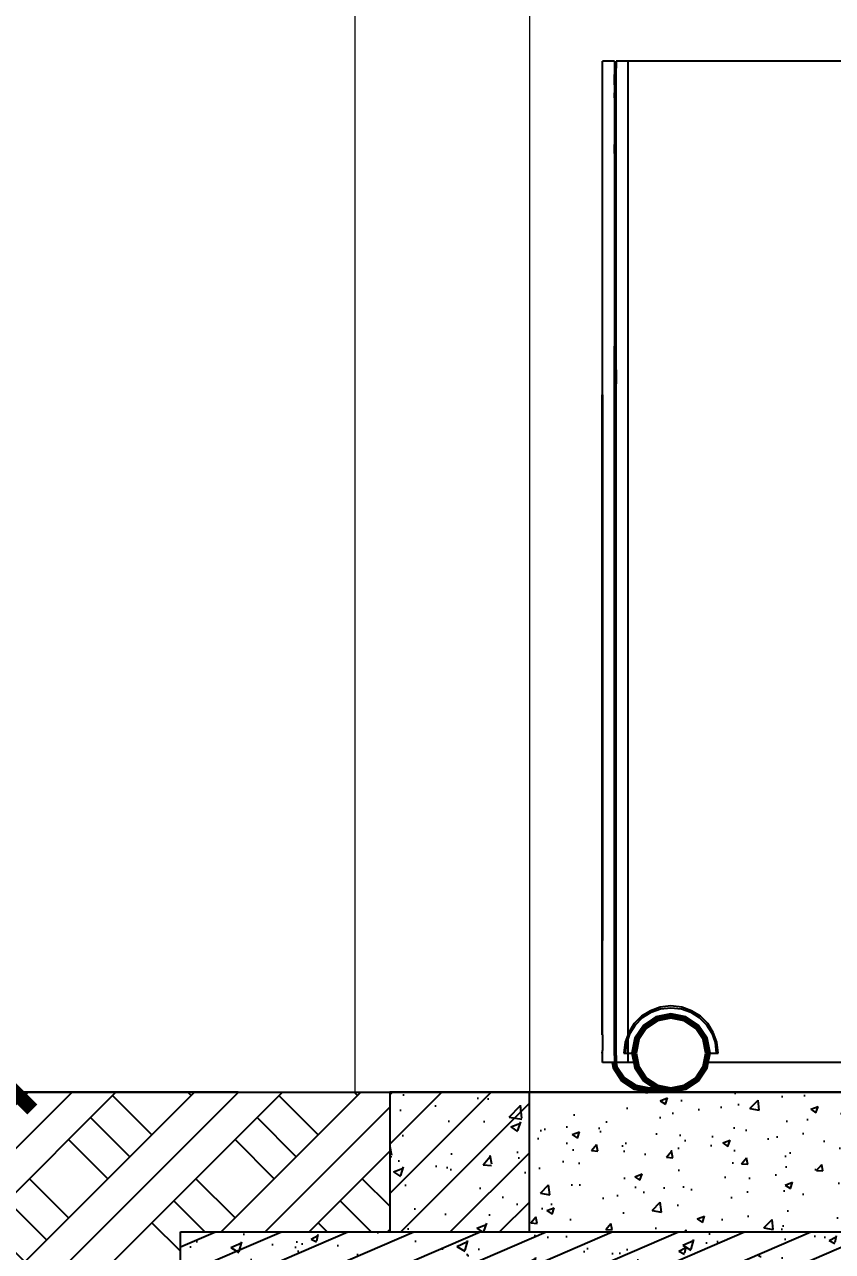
# Model space of a CAD drawing. Extents: x -4210259 to 293730, y -7499 to 868879.
# Drawn here: x -2155746 to -2154589, y 516709 to 518467 of the extents above; entities that cross this region are included whole.
import ezdxf

# ---------------------------------------------------------------- set-up
doc = ezdxf.new("R2010")
doc.units = 0
doc.header["$LTSCALE"] = 1000
doc.header["$MEASUREMENT"] = 0
doc.layers.get('Defpoints').update_dxf_attribs({"color": 210})
for name, color, linetype in [('00-Hatch', 8, 'Continuous'), ('A-AXIS-DP', 126, 'Continuous'), ('A-HATCH-2', 251, 'Continuous'), ('A-SFCE', 30, 'Continuous'), ('AS-COLN', 6, 'Continuous'), ('PUB_HATCH', 8, 'Continuous')]:
    doc.layers.add(name, color=color, linetype=linetype)
doc.layers.add('A-WALL-HATCH', color=8, linetype='Continuous', lineweight=13)
doc.styles.add('_TCH_DIM_T3', font='SIMPLEX', dxfattribs={"width": 0.705882, "bigfont": 'GBCBIG'})
doc.dimstyles.new('_TCH_ARCH&&50', dxfattribs={"dimtxt": 148.75, "dimasz": 50, "dimexe": 50, "dimexo": 50, "dimgap": 63.125, "dimtad": 1, "dimdec": 0, "dimzin": 0, "dimdsep": 46, "dimtxsty": '_TCH_DIM_T3', "dimblk": 'ARCHTICK', "dimcen": 0.09, "dimclrt": 7, "dimazin": 2, "dimtfac": 1, "dimtdec": 0, "dimtix": 1, "dimtmove": 2, "dimatfit": 3, "dimfxl": 0, "dimtolj": 1, "dimtzin": 0, "dimarcsym": 0})

# ---------------------------------------------------------------- blocks, each defined once
blk = doc.blocks.new('A$C4A4B1E4B')
at = {"color": 250}
for p, q in [((-3715.1, 1493.3), (-3732.3, 1493.3)), ((-3732.3, 1015.1), (-3732.3, 1493.3)), ((-3715.1, 1493.3), (-3715.1, 1483.3)), ((-3712.9, 1483.3), (-3715.1, 1483.3)), ((-3715.1, 1483.3), (-3715.1, 1482.6)), ((-3712.9, 1482.6), (-3715.1, 1482.6)), ((-3715.1, 1482.6), (-3715.1, 1481.2)), ((-3712.9, 1481.2), (-3715.1, 1481.2)), ((-3715.1, 1481.2), (-3715.1, 1478.5)), ((-3712.9, 1478.5), (-3715.1, 1478.5)), ((-3715.1, 1478.5), (-3715.1, 1474.2)), ((-3695.7, 1493.3), (-3712.9, 1493.3)), ((-3712.9, 1493.3), (-3712.9, 1483.3)), ((-3712.9, 1482.6), (-3712.9, 1483.3)), ((-3712.9, 1481.2), (-3712.9, 1482.6)), ((-3712.9, 1478.5), (-3712.9, 1481.2)), ((-3712.9, 1474.2), (-3712.9, 1478.5)), ((-3295.7, 1493.3), (-3695.7, 1493.3)), ((-3695.7, 99.4), (-3695.7, 1493.3)), ((-3712.9, 1474.2), (-3715.1, 1474.2)), ((-3715.1, 1467.9), (-3715.1, 1474.2)), ((-3712.9, 1467.9), (-3715.1, 1467.9)), ((-3715.1, 1459.3), (-3715.1, 1467.9)), ((-3712.9, 1459.3), (-3715.1, 1459.3)), ((-3715.1, 1459.3), (-3715.1, 1447.8)), ((-3712.9, 1467.9), (-3712.9, 1474.2)), ((-3712.9, 1459.3), (-3712.9, 1467.9)), ((-3712.9, 1447.8), (-3712.9, 1459.3)), ((-3712.9, 1447.8), (-3715.1, 1447.8)), ((-3715.1, 1440.5), (-3715.1, 1447.8)), ((-3712.9, 1440.5), (-3712.9, 1447.8)), ((-3712.9, 1440.5), (-3715.1, 1440.5)), ((-3715.1, 1440.5), (-3715.1, 1431.7)), ((-3712.9, 1431.7), (-3715.1, 1431.7)), ((-3715.1, 1431.7), (-3715.1, 1421.5)), ((-3712.9, 1431.7), (-3712.9, 1440.5)), ((-3712.9, 1421.5), (-3712.9, 1431.7)), ((-3712.9, 1421.5), (-3715.1, 1421.5)), ((-3715.1, 1421.5), (-3715.1, 1410.4)), ((-3712.9, 1410.4), (-3715.1, 1410.4)), ((-3715.1, 1410.4), (-3715.1, 1398.6)), ((-3712.9, 1410.4), (-3712.9, 1421.5)), ((-3712.9, 1398.6), (-3712.9, 1410.4)), ((-3712.9, 1398.6), (-3715.1, 1398.6)), ((-3715.1, 1398.6), (-3715.1, 1386.3)), ((-3712.9, 1386.3), (-3712.9, 1398.6)), ((-3712.9, 1386.3), (-3715.1, 1386.3)), ((-3715.1, 1386.3), (-3715.1, 1373.8)), ((-3712.9, 1373.8), (-3715.1, 1373.8)), ((-3715.1, 1361.1), (-3715.1, 1373.8)), ((-3712.9, 1373.8), (-3712.9, 1386.3)), ((-3712.9, 1361.1), (-3712.9, 1373.8)), ((-3712.9, 1361.1), (-3715.1, 1361.1)), ((-3715.1, 1361.1), (-3715.1, 1113.5)), ((-3712.9, 1113.5), (-3712.9, 1361.1)), ((-3712.9, 1113.5), (-3715.1, 1113.5)), ((-3715.1, 1113.5), (-3715.1, 1099.7)), ((-3712.9, 1099.7), (-3712.9, 1113.5)), ((-3712.9, 1099.7), (-3715.1, 1099.7)), ((-3715.1, 1099.7), (-3715.1, 1084.9)), ((-3712.9, 1084.9), (-3712.9, 1099.7)), ((-3712.9, 1084.9), (-3715.1, 1084.9)), ((-3715.1, 1068.7), (-3715.1, 1084.9)), ((-3712.9, 1068.7), (-3712.9, 1084.9)), ((-3712.9, 1068.7), (-3715.1, 1068.7)), ((-3715.1, 1050.9), (-3715.1, 1068.7)), ((-3712.9, 1050.9), (-3712.9, 1068.7)), ((-3712.9, 1050.9), (-3715.1, 1050.9)), ((-3715.1, 1031.1), (-3715.1, 1050.9)), ((-3712.9, 1050.9), (-3712.9, 1031.1)), ((-3712.9, 1031.1), (-3715.1, 1031.1)), ((-3715.1, 68.8), (-3715.1, 1031.1)), ((-3712.9, 68.8), (-3712.9, 1031.1)), ((-3732.9, 98.4), (-3732.9, 1015.1)), ((-3732.9, 1015.1), (-3732.3, 1015.1)), ((-3732.3, 1015.1), (-3732.3, 233.6)), ((-3732.6, 181.8), (-3732.3, 233.6)), ((-3732.3, 98.4), (-3732.3, 233.6)), ((-3732.6, 98.4), (-3732.6, 181.8)), ((-3676.4, 124.9), (-3686.8, 114.5)), ((-3663.8, 132.9), (-3676.4, 124.9)), ((-3674.8, 123), (-3662.8, 130.7)), ((-3655.7, 124.1), (-3673.8, 111.9)), ((-3655.6, 123.8), (-3673.6, 111.7)), ((-3655.2, 123), (-3673, 111.1)), ((-3649.7, 137.9), (-3663.8, 132.9)), ((-3662.8, 130.7), (-3649.1, 135.5)), ((-3634.2, 128.4), (-3655.7, 124.1)), ((-3655.6, 123.8), (-3655.7, 124.1)), ((-3634.2, 128.1), (-3655.6, 123.8)), ((-3655.2, 123), (-3655.6, 123.8)), ((-3634.2, 127.2), (-3655.2, 123)), ((-3654.7, 121.8), (-3655.2, 123)), ((-3634.2, 125.9), (-3654.7, 121.8)), ((-3634.2, 124.2), (-3654.1, 120.3)), ((-3634.2, 139.7), (-3649.7, 137.9)), ((-3649.1, 135.5), (-3634.2, 137.3)), ((-3618.8, 137.9), (-3634.2, 139.7)), ((-3634.2, 137.3), (-3619.3, 135.5)), ((-3612.8, 124.1), (-3634.2, 128.4)), ((-3634.2, 128.1), (-3634.2, 128.4)), ((-3612.9, 123.8), (-3634.2, 128.1)), ((-3634.2, 127.2), (-3634.2, 128.1)), ((-3613.2, 123), (-3634.2, 127.2)), ((-3634.2, 125.9), (-3634.2, 127.2)), ((-3613.7, 121.8), (-3634.2, 125.9)), ((-3634.2, 124.2), (-3634.2, 125.9)), ((-3614.4, 120.3), (-3634.2, 124.2)), ((-3634.2, 122.4), (-3634.2, 124.2)), ((-3619.3, 135.5), (-3605.7, 130.7)), ((-3604.6, 132.9), (-3618.8, 137.9)), ((-3613.7, 121.8), (-3613.2, 123)), ((-3613.2, 123), (-3612.9, 123.8)), ((-3595.4, 111.1), (-3613.2, 123)), ((-3612.9, 123.8), (-3612.8, 124.1)), ((-3594.8, 111.7), (-3612.9, 123.8)), ((-3594.6, 111.9), (-3612.8, 124.1)), ((-3605.7, 130.7), (-3593.6, 123)), ((-3592.1, 124.9), (-3604.6, 132.9)), ((-3581.6, 114.5), (-3592.1, 124.9)), ((-3686.8, 114.5), (-3694.8, 101.9)), ((-3692.6, 100.9), (-3684.9, 112.9)), ((-3673.8, 111.9), (-3686, 93.8)), ((-3673.6, 111.7), (-3685.7, 93.6)), ((-3684.9, 112.9), (-3674.8, 123)), ((-3673, 111.1), (-3684.9, 93.3)), ((-3672.1, 110.2), (-3683.7, 92.8)), ((-3670.9, 109), (-3682.2, 92.2)), ((-3669.6, 107.7), (-3680.5, 91.5)), ((-3673.6, 111.7), (-3673.8, 111.9)), ((-3673, 111.1), (-3673.6, 111.7)), ((-3672.1, 110.2), (-3673, 111.1)), ((-3654.7, 121.8), (-3672.1, 110.2)), ((-3670.9, 109), (-3672.1, 110.2)), ((-3654.1, 120.3), (-3670.9, 109)), ((-3669.6, 107.7), (-3670.9, 109)), ((-3653.4, 118.6), (-3669.6, 107.7)), ((-3654.1, 120.3), (-3654.7, 121.8)), ((-3653.4, 118.6), (-3654.1, 120.3)), ((-3634.2, 122.4), (-3653.4, 118.6)), ((-3615.1, 118.6), (-3634.2, 122.4)), ((-3615.1, 118.6), (-3614.4, 120.3)), ((-3598.8, 107.7), (-3615.1, 118.6)), ((-3614.4, 120.3), (-3613.7, 121.8)), ((-3597.5, 109), (-3614.4, 120.3)), ((-3596.3, 110.2), (-3613.7, 121.8)), ((-3598.8, 107.7), (-3597.5, 109)), ((-3588, 91.5), (-3598.8, 107.7)), ((-3597.5, 109), (-3596.3, 110.2)), ((-3586.3, 92.2), (-3597.5, 109)), ((-3596.3, 110.2), (-3595.4, 111.1)), ((-3584.7, 92.8), (-3596.3, 110.2)), ((-3595.4, 111.1), (-3594.8, 111.7)), ((-3583.5, 93.3), (-3595.4, 111.1)), ((-3594.8, 111.7), (-3594.6, 111.9)), ((-3582.7, 93.6), (-3594.8, 111.7)), ((-3582.4, 93.8), (-3594.6, 111.9)), ((-3593.6, 123), (-3583.5, 112.9)), ((-3583.5, 112.9), (-3575.9, 100.9)), ((-3573.7, 101.9), (-3581.6, 114.5)), ((-3732.6, 98.4), (-3732.9, 98.4)), ((-3732.3, 98.4), (-3732.6, 98.4)), ((-3732.3, 98.4), (-3732.3, 75.8)), ((-3695.7, 99.4), (-3699.8, 87.8)), ((-3697.4, 87.2), (-3695.7, 92.1)), ((-3694.8, 101.9), (-3695.7, 99.4)), ((-3695.7, 92.1), (-3692.6, 100.9)), ((-3695.7, 72.3), (-3695.7, 92.1)), ((-3686, 93.8), (-3690.3, 72.3)), ((-3685.7, 93.6), (-3690, 72.3)), ((-3684.9, 93.3), (-3689.1, 72.3)), ((-3683.7, 92.8), (-3687.8, 72.3)), ((-3682.2, 92.2), (-3686.1, 72.3)), ((-3685.7, 93.6), (-3686, 93.8)), ((-3684.9, 93.3), (-3685.7, 93.6)), ((-3683.7, 92.8), (-3684.9, 93.3)), ((-3680.5, 91.5), (-3684.3, 72.3)), ((-3682.2, 92.2), (-3683.7, 92.8)), ((-3680.5, 91.5), (-3682.2, 92.2)), ((-3588, 91.5), (-3586.3, 92.2)), ((-3584.2, 72.3), (-3588, 91.5)), ((-3586.3, 92.2), (-3584.7, 92.8)), ((-3582.3, 72.3), (-3586.3, 92.2)), ((-3584.7, 92.8), (-3583.5, 93.3)), ((-3580.6, 72.3), (-3584.7, 92.8)), ((-3583.5, 93.3), (-3582.7, 93.6)), ((-3579.3, 72.3), (-3583.5, 93.3)), ((-3582.7, 93.6), (-3582.4, 93.8)), ((-3578.5, 72.3), (-3582.7, 93.6)), ((-3578.2, 72.3), (-3582.4, 93.8)), ((-3575.9, 100.9), (-3571, 87.2)), ((-3568.6, 87.8), (-3573.7, 101.9)), ((-3732.7, 72.3), (-3732.3, 75.8)), ((-3732.3, 72.3), (-3732.7, 72.3)), ((-3732.3, 72.3), (-3732.3, 75.8)), ((-3732.3, 58.8), (-3732.3, 72.3)), ((-3699.8, 87.8), (-3701.6, 72.3)), ((-3701.6, 72.3), (-3699.2, 72.3)), ((-3699.2, 72.3), (-3697.4, 87.2)), ((-3699.2, 72.3), (-3695.7, 72.3)), ((-3695.7, 72.3), (-3690.3, 72.3)), ((-3695.7, 58.8), (-3695.7, 72.3)), ((-3690.3, 72.3), (-3690, 72.3)), ((-3690.3, 72.3), (-3687.6, 58.8)), ((-3690, 72.3), (-3685.7, 51)), ((-3690, 72.3), (-3689.1, 72.3)), ((-3689.1, 72.3), (-3684.9, 51.3)), ((-3689.1, 72.3), (-3687.8, 72.3)), ((-3687.8, 72.3), (-3683.7, 51.8)), ((-3687.8, 72.3), (-3686.1, 72.3)), ((-3686.1, 72.3), (-3682.2, 52.5)), ((-3686.1, 72.3), (-3684.3, 72.3)), ((-3684.3, 72.3), (-3680.5, 53.2)), ((-3588, 53.2), (-3584.2, 72.3)), ((-3586.3, 52.5), (-3582.3, 72.3)), ((-3584.7, 51.8), (-3580.6, 72.3)), ((-3584.2, 72.3), (-3582.3, 72.3)), ((-3583.5, 51.3), (-3579.3, 72.3)), ((-3582.7, 51), (-3578.5, 72.3)), ((-3582.3, 72.3), (-3580.6, 72.3)), ((-3580.9, 58.8), (-3578.2, 72.3)), ((-3580.6, 72.3), (-3579.3, 72.3)), ((-3579.3, 72.3), (-3578.5, 72.3)), ((-3578.5, 72.3), (-3578.2, 72.3)), ((-3578.2, 72.3), (-3569.3, 72.3)), ((-3571, 87.2), (-3569.3, 72.3)), ((-3569.3, 72.3), (-3566.8, 72.3)), ((-3566.8, 72.3), (-3568.6, 87.8)), ((-3718.7, 58.8), (-3732.3, 58.8)), ((-3718.7, 58.8), (-3717.1, 50.9)), ((-3718.4, 58.8), (-3718.7, 58.8)), ((-3718.4, 58.8), (-3716.8, 51)), ((-3717.5, 58.8), (-3718.4, 58.8)), ((-3717.5, 58.8), (-3716, 51.3)), ((-3716.2, 58.8), (-3717.5, 58.8)), ((-3716.2, 58.8), (-3714.8, 51.8)), ((-3715.1, 58.8), (-3716.2, 58.8)), ((-3714.7, 68.8), (-3715.1, 68.8)), ((-3715.1, 68.8), (-3715.1, 61.8)), ((-3715.1, 61.8), (-3713.3, 52.5)), ((-3715.1, 61.8), (-3715.1, 58.8)), ((-3714.7, 68.8), (-3712.9, 59.8)), ((-3712.9, 68.8), (-3714.7, 68.8)), ((-3711.6, 53.2), (-3713.3, 52.5)), ((-3712.9, 68.8), (-3712.9, 59.8)), ((-3712.9, 58.8), (-3712.9, 59.8)), ((-3712.7, 58.8), (-3712.9, 58.8)), ((-3712.7, 58.8), (-3711.6, 53.2)), ((-3695.7, 58.8), (-3712.7, 58.8)), ((-3711.6, 53.2), (-3700.7, 36.9)), ((-3687.6, 58.8), (-3695.7, 58.8)), ((-3687.6, 58.8), (-3686, 50.9)), ((-3680.5, 53.2), (-3682.2, 52.5)), ((-3680.5, 53.2), (-3669.6, 36.9)), ((-3598.8, 36.9), (-3588, 53.2)), ((-3588, 53.2), (-3586.3, 52.5)), ((-3582.4, 50.9), (-3580.9, 58.8)), ((-3377.1, 58.8), (-3580.9, 58.8)), ((-3716.8, 51), (-3717.1, 50.9)), ((-3717.1, 50.9), (-3704.9, 32.7)), ((-3716, 51.3), (-3716.8, 51)), ((-3716.8, 51), (-3704.7, 32.9)), ((-3714.8, 51.8), (-3716, 51.3)), ((-3716, 51.3), (-3704.1, 33.5)), ((-3713.3, 52.5), (-3714.8, 51.8)), ((-3714.8, 51.8), (-3703.2, 34.4)), ((-3713.3, 52.5), (-3702, 35.6)), ((-3702, 35.6), (-3703.2, 34.4)), ((-3700.7, 36.9), (-3702, 35.6)), ((-3702, 35.6), (-3685.2, 24.4)), ((-3700.7, 36.9), (-3684.5, 26.1)), ((-3685.7, 51), (-3686, 50.9)), ((-3686, 50.9), (-3673.8, 32.7)), ((-3684.9, 51.3), (-3685.7, 51)), ((-3685.7, 51), (-3673.6, 32.9)), ((-3683.7, 51.8), (-3684.9, 51.3)), ((-3684.9, 51.3), (-3673, 33.5)), ((-3682.2, 52.5), (-3683.7, 51.8)), ((-3683.7, 51.8), (-3672.1, 34.4)), ((-3682.2, 52.5), (-3670.9, 35.6)), ((-3670.9, 35.6), (-3672.1, 34.4)), ((-3669.6, 36.9), (-3670.9, 35.6)), ((-3670.9, 35.6), (-3654.1, 24.4)), ((-3669.6, 36.9), (-3653.4, 26.1)), ((-3615.1, 26.1), (-3598.8, 36.9)), ((-3614.4, 24.4), (-3597.5, 35.6)), ((-3598.8, 36.9), (-3597.5, 35.6)), ((-3597.5, 35.6), (-3586.3, 52.5)), ((-3597.5, 35.6), (-3596.3, 34.4)), ((-3596.3, 34.4), (-3584.7, 51.8)), ((-3595.4, 33.5), (-3583.5, 51.3)), ((-3594.8, 32.9), (-3582.7, 51)), ((-3594.6, 32.7), (-3582.4, 50.9)), ((-3586.3, 52.5), (-3584.7, 51.8)), ((-3584.7, 51.8), (-3583.5, 51.3)), ((-3583.5, 51.3), (-3582.7, 51)), ((-3582.7, 51), (-3582.4, 50.9)), ((-3704.7, 32.9), (-3704.9, 32.7)), ((-3704.9, 32.7), (-3686.8, 20.5)), ((-3704.1, 33.5), (-3704.7, 32.9)), ((-3704.7, 32.9), (-3686.6, 20.8)), ((-3703.2, 34.4), (-3704.1, 33.5)), ((-3704.1, 33.5), (-3686.3, 21.6)), ((-3703.2, 34.4), (-3685.8, 22.8)), ((-3686.6, 20.8), (-3686.8, 20.5)), ((-3686.8, 20.5), (-3665.3, 16.3)), ((-3686.3, 21.6), (-3686.6, 20.8)), ((-3686.6, 20.8), (-3665.3, 16.6)), ((-3685.8, 22.8), (-3686.3, 21.6)), ((-3686.3, 21.6), (-3665.3, 17.4)), ((-3685.2, 24.4), (-3685.8, 22.8)), ((-3685.8, 22.8), (-3665.3, 18.7)), ((-3684.5, 26.1), (-3685.2, 24.4)), ((-3685.2, 24.4), (-3665.3, 20.4)), ((-3684.5, 26.1), (-3665.3, 22.3)), ((-3673.6, 32.9), (-3673.8, 32.7)), ((-3673.8, 32.7), (-3659.9, 23.3)), ((-3673, 33.5), (-3673.6, 32.9)), ((-3673.6, 32.9), (-3655.6, 20.8)), ((-3672.1, 34.4), (-3673, 33.5)), ((-3673, 33.5), (-3655.2, 21.6)), ((-3672.1, 34.4), (-3654.7, 22.8)), ((-3665.3, 22.3), (-3659.9, 23.3)), ((-3665.3, 22.3), (-3665.3, 20.4)), ((-3665.3, 20.4), (-3657.7, 21.9)), ((-3665.3, 18.7), (-3655.8, 20.6)), ((-3665.3, 20.4), (-3665.3, 18.7)), ((-3665.3, 17.4), (-3652.6, 19.9)), ((-3665.3, 16.6), (-3650.5, 19.5)), ((-3665.3, 16.3), (-3649.8, 19.4)), ((-3665.3, 18.7), (-3665.3, 17.4)), ((-3659.9, 23.3), (-3657.7, 21.9)), ((-3657.7, 21.9), (-3655.8, 20.6)), ((-3655.8, 20.6), (-3655.7, 20.5)), ((-3655.6, 20.8), (-3655.7, 20.5)), ((-3655.7, 20.5), (-3652.6, 19.9)), ((-3655.2, 21.6), (-3655.6, 20.8)), ((-3655.6, 20.8), (-3634.2, 16.6)), ((-3654.7, 22.8), (-3655.2, 21.6)), ((-3655.2, 21.6), (-3634.2, 17.4)), ((-3654.1, 24.4), (-3654.7, 22.8)), ((-3654.7, 22.8), (-3634.2, 18.7)), ((-3653.4, 26.1), (-3654.1, 24.4)), ((-3654.1, 24.4), (-3634.2, 20.4)), ((-3653.4, 26.1), (-3634.2, 22.3)), ((-3652.6, 19.9), (-3650.5, 19.5)), ((-3650.5, 19.5), (-3649.8, 19.4)), ((-3649.8, 19.4), (-3634.2, 16.3)), ((-3634.2, 22.3), (-3615.1, 26.1)), ((-3634.2, 20.4), (-3614.4, 24.4)), ((-3634.2, 18.7), (-3613.7, 22.8)), ((-3634.2, 22.3), (-3634.2, 20.4)), ((-3634.2, 17.4), (-3613.2, 21.6)), ((-3634.2, 16.6), (-3612.9, 20.8)), ((-3634.2, 16.3), (-3612.8, 20.5)), ((-3634.2, 20.4), (-3634.2, 18.7)), ((-3634.2, 18.7), (-3634.2, 17.4)), ((-3615.1, 26.1), (-3614.4, 24.4)), ((-3614.4, 24.4), (-3613.7, 22.8)), ((-3613.7, 22.8), (-3596.3, 34.4)), ((-3613.7, 22.8), (-3613.2, 21.6)), ((-3613.2, 21.6), (-3595.4, 33.5)), ((-3613.2, 21.6), (-3612.9, 20.8)), ((-3612.9, 20.8), (-3594.8, 32.9)), ((-3612.9, 20.8), (-3612.8, 20.5)), ((-3612.8, 20.5), (-3594.6, 32.7)), ((-3596.3, 34.4), (-3595.4, 33.5)), ((-3595.4, 33.5), (-3594.8, 32.9)), ((-3594.8, 32.9), (-3594.6, 32.7)), ((-3665.3, 17.4), (-3665.3, 16.6)), ((-3665.3, 16.6), (-3665.3, 16.3)), ((-3634.2, 17.4), (-3634.2, 16.6)), ((-3634.2, 16.6), (-3634.2, 16.3))]:
    blk.add_line(p, q, dxfattribs=at)
blk = doc.blocks.new('_ArchTick')
at = {"color": 0, "linetype": 'ByBlock', "const_width": 0.4}
blk.add_lwpolyline([(-0.5, -0.5), (0.5, 0.5)], dxfattribs=at)
blk = doc.blocks.new('*D549')
at = {"layer": 'A-AXIS-DP', "color": 0, "lineweight": -2}
for p, q in [((-2155440, 518637.5), (-2155810, 518637.5)), ((-2155760, 516937.5), (-2155760, 518637.5)), ((-2155440, 516937.5), (-2155810, 516937.5))]:
    blk.add_line(p, q, dxfattribs=at)
at = {"layer": 'Defpoints', "color": 0}
for p in [(-2155760, 518637.5), (-2155390, 518637.5), (-2155390, 516937.5)]:
    blk.add_point(p, dxfattribs=at)
at = {"layer": 'A-AXIS-DP', "color": 0, "lineweight": -2, "xscale": 50, "yscale": 50, "zscale": 50}
for p, rotation in [((-2155760, 518637.5), 90), ((-2155760, 516937.5), 270)]:
    blk.add_blockref('_ArchTick', p, dxfattribs=dict(at, rotation=rotation))
at = {"layer": 'A-AXIS-DP', "color": 7, "insert": (-2155897.5, 517787.5), "char_height": 148.75, "attachment_point": 5, "rotation": 90, "style": '_TCH_DIM_T3'}
blk.add_mtext('\\A1;1700', dxfattribs=at)

msp = doc.modelspace()

# ---------------------------------------------------------------- hatches: boundary and pattern name
h = msp.add_hatch()
h.set_pattern_fill('混凝土', color=8, scale=15, angle=-21.6976, style=0, double=1)
h.set_pattern_definition([(50, (-2153125.81, 516806.435), (107.589, -9.413), [11.25, -123.75]), (355, (-2153125.81, 516806.44), (-20.813, 112.829), [9, -99]), (100.4514, (-2153116.85, 516805.65), (86.7764, 103.416), [9.561, -105.1713]), (46.184, (-2153125.81, 516836.44), (160.086, -24.828), [16.875, -185.625]), (96.636, (-2153112.47, 516834.37), (140.2, 146.118), [14.342, -157.757]), (351.184, (-2153125.81, 516836.44), (140.2, 146.118), [13.5, -148.5]), (21, (-2153110.81, 516828.935), (89.536, -60.393), [11.25, -123.75]), (326, (-2153110.81, 516828.94), (36.497, 108.7725), [9, -99]), (71.4514, (-2153103.35, 516823.9), (126.0334, 48.3796), [9.561, -105.1713]), (37.5, (-2153125.812, 516806.435), (1.824, 49.9341), [0, -97.8, 0, -100.5, 0, -99.375]), (7.5, (-2153125.81, 516806.435), (39.4604, 59.1618), [0, -57.3, 0, -95.55, 0, -37.875]), (327.5, (-2153159.262, 516806.435), (80.0734, -3.3832), [0, -37.5, 0, -117, 0, -155.25]), (317.5, (-2153174.26, 516806.435), (87.478, 15.0157), [0, -48.75, 0, -77.7, 0, -110.25])])
h.paths.add_polyline_path([(-2153220, 516737.5), (-2153220, 516937.5), (-2155022.9, 516937.5), (-2155022.9, 516737.5)])
at = {"layer": '00-Hatch'}
h = msp.add_hatch(dxfattribs=at)
h.set_pattern_fill('钢筋混凝土', color=256, scale=15, angle=-21.6976, style=0, double=1)
h.set_pattern_definition([(23.3024225, (8100, 0), (-14.8344125, 34.44111213), []), (28.3024225, (8100, 0), (96.4861615, -48.5223725), [11.25, -123.75]), (333.3024225, (8100, 0), (22.375575, 112.529306), [9, -99]), (78.7538225, (8108.04, -4.04), (118.8617856, 64.0068405), [9.5610285, -105.171317]), (24.4866225, (8111.09, 27.87), (139.564723, -82.253803), [16.875, -185.625]), (74.9380225, (8122.72, 21.02), (184.286825, 83.932212), [14.341543, -157.75695]), (329.4866225, (8111.09, 27.87), (184.286759, 83.932356), [13.5, -148.5]), (359.3024225, (8122.26, 15.36), (60.8645854, -89.2160426), [11.25, -123.75]), (304.3024225, (8122.26, 15.36), (74.125409, 87.572455), [9, -99]), (49.7538225, (8127.33, 7.93), (134.989992, -1.643693), [9.5610285, -105.171317]), (15.8024225, (8100, 0), (20.155748, 45.7218205), [0, -97.8, 0, -100.5, 0, -99.375]), (345.8024225, (8100, 0), (58.5371318, 40.3812239), [0, -57.3, 0, -95.55, 0, -37.875]), (305.8024225, (8068.92, 12.367), (73.14921794, -32.7472444), [0, -37.5, 0, -117, 0, -155.25]), (295.8024225, (8054.98, 17.91), (86.8313913, -18.389388), [0, -48.75, 0, -77.7, 0, -110.25])])
h.paths.add_polyline_path([(-2153220, 516484.9), (-2153220, 516737.5), (-2153992.9, 516737.5), (-2155522.6, 516737.5), (-2155522.6, 516487.5)])
at = {"layer": 'A-HATCH-2'}
h = msp.add_hatch(dxfattribs=at)
h.set_pattern_fill('夯实土壤', color=256, scale=30)
h.set_pattern_definition([(45, (-2969887.29, 690633.49), (-119.218203, 119.218203), []), (45, (-2969824.29, 690633.49), (-119.218203, 119.218203), []), (45, (-2969761.29, 690633.49), (-119.218203, 119.218203), []), (135, (-2969887.29, 690633.49), (-119.218203, -119.218203), [79.5, -89.1]), (135, (-2969855.79, 690664.99), (-119.218203, -119.218203), [79.5, -89.1]), (135, (-2969824.29, 690696.49), (-119.218203, -119.218203), [79.5, -89.1])])
h.paths.add_polyline_path([(-2156755.4, 516577.9), (-2156755.4, 516937.5), (-2155222.9, 516937.5), (-2155222.9, 516737.5), (-2155522.9, 516737.5), (-2155522.9, 516577.9)])
at = {"layer": 'PUB_HATCH'}
h = msp.add_hatch(dxfattribs=at)
h.set_pattern_fill('钢筋混凝土', color=256, scale=20, style=0)
h.set_pattern_definition([(45, (0, 0), (-35.3553391, 35.3553391), []), (50, (0, 0), (143.4520365, -12.550427), [15, -165]), (355, (0, 0), (-27.750267, 150.438427), [12, -132]), (100.4514, (11.95, -1.05), (115.701876, 137.887908), [12.748038, -140.228422]), (46.1842, (0, 40), (213.44821, -33.103803), [22.5, -247.5]), (96.6356, (17.79, 37.24), (186.932541, 194.823574), [19.122058, -210.3426]), (351.1842, (0, 40), (186.93239, 194.82372), [18, -198]), (21, (20, 30), (119.3814104, -80.523778), [15, -165]), (326, (20, 30), (48.663066, 145.030009), [12, -132]), (71.4514, (29.95, 23.29), (168.044526, 64.506099), [12.748038, -140.228422]), (37.5, (0, 0), (2.4319711, 66.5787708), [0, -130.4, 0, -134, 0, -132.5]), (7.5, (0, 0), (52.6139075, 78.8823424), [0, -76.4, 0, -127.4, 0, -50.5]), (327.5, (-44.6, 0), (106.7644872, -4.5109743), [0, -50, 0, -156, 0, -207]), (317.5, (-64.6, 0), (116.637234, 20.0209965), [0, -65, 0, -103.6, 0, -147])])
h.paths.add_polyline_path([(-2155222.9, 516737.5), (-2155022.9, 516737.5), (-2155022.9, 516937.5), (-2155222.9, 516937.5)])

# ---------------------------------------------------------------- linework, layer by layer
at = {"layer": 'A-SFCE'}
for points in [[(-2159152.6, 516937.5), (-2151070, 516937.5)], [(-2153220, 516937.5), (-2155022.9, 516937.5)]]:
    msp.add_lwpolyline(points, dxfattribs=at)
at = {"layer": 'A-WALL-HATCH'}
for p, q in [((-2155272.9, 518637.5), (-2155272.9, 516937.5)), ((-2155022.9, 518637.5), (-2155022.9, 516937.5))]:
    msp.add_line(p, q, dxfattribs=at)
at = {"layer": 'AS-COLN'}
for p, q in [((-2155022.9, 516937.5), (-2155222.9, 516937.5)), ((-2155222.9, 516937.5), (-2155222.9, 516737.5)), ((-2155022.9, 516737.5), (-2155022.9, 516937.5)), ((-2155522.6, 516487.5), (-2155522.6, 516737.5)), ((-2155522.6, 516737.5), (-2155222.9, 516737.5)), ((-2155222.9, 516737.5), (-2155022.9, 516737.5)), ((-2155222.6, 516737.5), (-2153220, 516737.5))]:
    msp.add_line(p, q, dxfattribs=at)

# ---------------------------------------------------------------- block references
msp.add_blockref('A$C4A4B1E4B', (-2151185.7, 516921.2))

# ---------------------------------------------------------------- dimensions: what is measured, and where the dimension line sits
at = {"layer": 'A-AXIS-DP'}
dim = msp.add_aligned_dim(p1=(-2155390, 516937.5), p2=(-2155390, 518637.5), distance=370, dimstyle='_TCH_ARCH&&50', dxfattribs=at)
dim.commit()
dim.dimension.update_dxf_attribs({"geometry": '*D549', "text_midpoint": (-2155897.5, 517787.5)})

doc.saveas('drawing.dxf')
